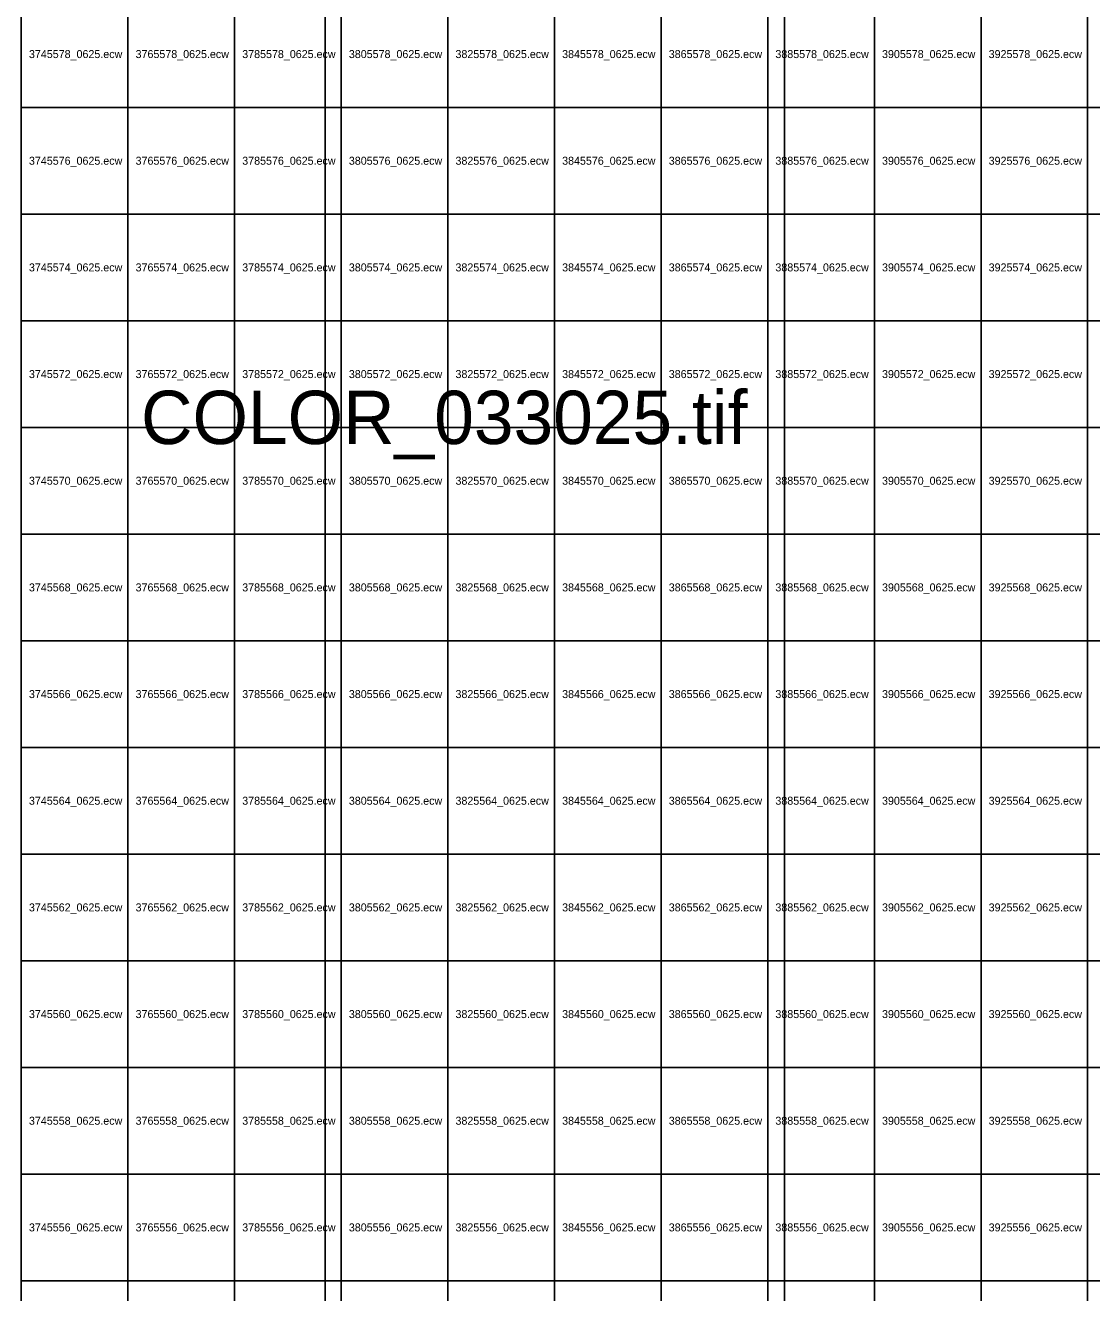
# Model space of a CAD drawing. Extents: x 107949 to 1196143, y 5299996 to 6786672.
# Drawn here: x 374078 to 394078, y 5555777 to 5579539 of the extents above; entities that cross this region are included whole.
import ezdxf

# ---------------------------------------------------------------- set-up
doc = ezdxf.new("R2010")
doc.units = 0
doc.layers.add('Raster_Image_Grids', color=7, linetype='Continuous')

msp = doc.modelspace()

# ---------------------------------------------------------------- linework, layer by layer
at = {"layer": 'Raster_Image_Grids'}
for points in [[(388315, 5687699), (153895, 5687699), (153895, 5462759), (388315, 5462759)], [(388315, 5687699), (153895, 5687699), (153895, 5462759), (388315, 5462759)], [(608844, 5679621), (379704, 5679621), (379704, 5460801), (608844, 5460801)], [(608844, 5679621), (379704, 5679621), (379704, 5460801), (608844, 5460801)], [(376002, 5580000), (374002, 5580000), (374002, 5578000), (376002, 5578000)], [(378002, 5580000), (376002, 5580000), (376002, 5578000), (378002, 5578000)], [(380002, 5580000), (378002, 5580000), (378002, 5578000), (380002, 5578000)], [(382002, 5580000), (380002, 5580000), (380002, 5578000), (382002, 5578000)], [(384002, 5580000), (382002, 5580000), (382002, 5578000), (384002, 5578000)], [(386002, 5580000), (384002, 5580000), (384002, 5578000), (386002, 5578000)], [(388002, 5580000), (386002, 5580000), (386002, 5578000), (388002, 5578000)], [(390002, 5580000), (388002, 5580000), (388002, 5578000), (390002, 5578000)], [(392002, 5580000), (390002, 5580000), (390002, 5578000), (392002, 5578000)], [(394002, 5580000), (392002, 5580000), (392002, 5578000), (394002, 5578000)], [(376002, 5578000), (374002, 5578000), (374002, 5576000), (376002, 5576000)], [(378002, 5578000), (376002, 5578000), (376002, 5576000), (378002, 5576000)], [(380002, 5578000), (378002, 5578000), (378002, 5576000), (380002, 5576000)], [(382002, 5578000), (380002, 5578000), (380002, 5576000), (382002, 5576000)], [(384002, 5578000), (382002, 5578000), (382002, 5576000), (384002, 5576000)], [(386002, 5578000), (384002, 5578000), (384002, 5576000), (386002, 5576000)], [(388002, 5578000), (386002, 5578000), (386002, 5576000), (388002, 5576000)], [(390002, 5578000), (388002, 5578000), (388002, 5576000), (390002, 5576000)], [(392002, 5578000), (390002, 5578000), (390002, 5576000), (392002, 5576000)], [(394002, 5578000), (392002, 5578000), (392002, 5576000), (394002, 5576000)], [(396002, 5578000), (394002, 5578000), (394002, 5576000), (396002, 5576000)], [(376002, 5576000), (374002, 5576000), (374002, 5574000), (376002, 5574000)], [(378002, 5576000), (376002, 5576000), (376002, 5574000), (378002, 5574000)], [(380002, 5576000), (378002, 5576000), (378002, 5574000), (380002, 5574000)], [(382002, 5576000), (380002, 5576000), (380002, 5574000), (382002, 5574000)], [(384002, 5576000), (382002, 5576000), (382002, 5574000), (384002, 5574000)], [(386002, 5576000), (384002, 5576000), (384002, 5574000), (386002, 5574000)], [(388002, 5576000), (386002, 5576000), (386002, 5574000), (388002, 5574000)], [(390002, 5576000), (388002, 5576000), (388002, 5574000), (390002, 5574000)], [(392002, 5576000), (390002, 5576000), (390002, 5574000), (392002, 5574000)], [(394002, 5576000), (392002, 5576000), (392002, 5574000), (394002, 5574000)], [(396002, 5576000), (394002, 5576000), (394002, 5574000), (396002, 5574000)], [(376002, 5574000), (374002, 5574000), (374002, 5572000), (376002, 5572000)], [(378002, 5574000), (376002, 5574000), (376002, 5572000), (378002, 5572000)], [(380002, 5574000), (378002, 5574000), (378002, 5572000), (380002, 5572000)], [(382002, 5574000), (380002, 5574000), (380002, 5572000), (382002, 5572000)], [(384002, 5574000), (382002, 5574000), (382002, 5572000), (384002, 5572000)], [(386002, 5574000), (384002, 5574000), (384002, 5572000), (386002, 5572000)], [(388002, 5574000), (386002, 5574000), (386002, 5572000), (388002, 5572000)], [(390002, 5574000), (388002, 5574000), (388002, 5572000), (390002, 5572000)], [(392002, 5574000), (390002, 5574000), (390002, 5572000), (392002, 5572000)], [(394002, 5574000), (392002, 5574000), (392002, 5572000), (394002, 5572000)], [(396002, 5574000), (394002, 5574000), (394002, 5572000), (396002, 5572000)], [(376002, 5572000), (374002, 5572000), (374002, 5570000), (376002, 5570000)], [(378002, 5572000), (376002, 5572000), (376002, 5570000), (378002, 5570000)], [(380002, 5572000), (378002, 5572000), (378002, 5570000), (380002, 5570000)], [(382002, 5572000), (380002, 5572000), (380002, 5570000), (382002, 5570000)], [(384002, 5572000), (382002, 5572000), (382002, 5570000), (384002, 5570000)], [(386002, 5572000), (384002, 5572000), (384002, 5570000), (386002, 5570000)], [(388002, 5572000), (386002, 5572000), (386002, 5570000), (388002, 5570000)], [(390002, 5572000), (388002, 5572000), (388002, 5570000), (390002, 5570000)], [(392002, 5572000), (390002, 5572000), (390002, 5570000), (392002, 5570000)], [(394002, 5572000), (392002, 5572000), (392002, 5570000), (394002, 5570000)], [(396002, 5572000), (394002, 5572000), (394002, 5570000), (396002, 5570000)], [(376002, 5570000), (374002, 5570000), (374002, 5568000), (376002, 5568000)], [(378002, 5570000), (376002, 5570000), (376002, 5568000), (378002, 5568000)], [(380002, 5570000), (378002, 5570000), (378002, 5568000), (380002, 5568000)], [(382002, 5570000), (380002, 5570000), (380002, 5568000), (382002, 5568000)], [(384002, 5570000), (382002, 5570000), (382002, 5568000), (384002, 5568000)], [(386002, 5570000), (384002, 5570000), (384002, 5568000), (386002, 5568000)], [(388002, 5570000), (386002, 5570000), (386002, 5568000), (388002, 5568000)], [(390002, 5570000), (388002, 5570000), (388002, 5568000), (390002, 5568000)], [(392002, 5570000), (390002, 5570000), (390002, 5568000), (392002, 5568000)], [(394002, 5570000), (392002, 5570000), (392002, 5568000), (394002, 5568000)], [(396002, 5570000), (394002, 5570000), (394002, 5568000), (396002, 5568000)], [(376002, 5568000), (374002, 5568000), (374002, 5566000), (376002, 5566000)], [(378002, 5568000), (376002, 5568000), (376002, 5566000), (378002, 5566000)], [(380002, 5568000), (378002, 5568000), (378002, 5566000), (380002, 5566000)], [(382002, 5568000), (380002, 5568000), (380002, 5566000), (382002, 5566000)], [(384002, 5568000), (382002, 5568000), (382002, 5566000), (384002, 5566000)], [(386002, 5568000), (384002, 5568000), (384002, 5566000), (386002, 5566000)], [(388002, 5568000), (386002, 5568000), (386002, 5566000), (388002, 5566000)], [(390002, 5568000), (388002, 5568000), (388002, 5566000), (390002, 5566000)], [(392002, 5568000), (390002, 5568000), (390002, 5566000), (392002, 5566000)], [(394002, 5568000), (392002, 5568000), (392002, 5566000), (394002, 5566000)], [(396002, 5568000), (394002, 5568000), (394002, 5566000), (396002, 5566000)], [(376002, 5566000), (374002, 5566000), (374002, 5564000), (376002, 5564000)], [(378002, 5566000), (376002, 5566000), (376002, 5564000), (378002, 5564000)], [(380002, 5566000), (378002, 5566000), (378002, 5564000), (380002, 5564000)], [(382002, 5566000), (380002, 5566000), (380002, 5564000), (382002, 5564000)], [(384002, 5566000), (382002, 5566000), (382002, 5564000), (384002, 5564000)], [(386002, 5566000), (384002, 5566000), (384002, 5564000), (386002, 5564000)], [(388002, 5566000), (386002, 5566000), (386002, 5564000), (388002, 5564000)], [(390002, 5566000), (388002, 5566000), (388002, 5564000), (390002, 5564000)], [(392002, 5566000), (390002, 5566000), (390002, 5564000), (392002, 5564000)], [(394002, 5566000), (392002, 5566000), (392002, 5564000), (394002, 5564000)], [(396002, 5566000), (394002, 5566000), (394002, 5564000), (396002, 5564000)], [(376002, 5564000), (374002, 5564000), (374002, 5562000), (376002, 5562000)], [(378002, 5564000), (376002, 5564000), (376002, 5562000), (378002, 5562000)], [(380002, 5564000), (378002, 5564000), (378002, 5562000), (380002, 5562000)], [(382002, 5564000), (380002, 5564000), (380002, 5562000), (382002, 5562000)], [(384002, 5564000), (382002, 5564000), (382002, 5562000), (384002, 5562000)], [(386002, 5564000), (384002, 5564000), (384002, 5562000), (386002, 5562000)], [(388002, 5564000), (386002, 5564000), (386002, 5562000), (388002, 5562000)], [(390002, 5564000), (388002, 5564000), (388002, 5562000), (390002, 5562000)], [(392002, 5564000), (390002, 5564000), (390002, 5562000), (392002, 5562000)], [(394002, 5564000), (392002, 5564000), (392002, 5562000), (394002, 5562000)], [(396002, 5564000), (394002, 5564000), (394002, 5562000), (396002, 5562000)], [(376002, 5562000), (374002, 5562000), (374002, 5560000), (376002, 5560000)], [(378002, 5562000), (376002, 5562000), (376002, 5560000), (378002, 5560000)], [(380002, 5562000), (378002, 5562000), (378002, 5560000), (380002, 5560000)], [(382002, 5562000), (380002, 5562000), (380002, 5560000), (382002, 5560000)], [(384002, 5562000), (382002, 5562000), (382002, 5560000), (384002, 5560000)], [(386002, 5562000), (384002, 5562000), (384002, 5560000), (386002, 5560000)], [(388002, 5562000), (386002, 5562000), (386002, 5560000), (388002, 5560000)], [(390002, 5562000), (388002, 5562000), (388002, 5560000), (390002, 5560000)], [(392002, 5562000), (390002, 5562000), (390002, 5560000), (392002, 5560000)], [(394002, 5562000), (392002, 5562000), (392002, 5560000), (394002, 5560000)], [(396002, 5562000), (394002, 5562000), (394002, 5560000), (396002, 5560000)], [(376002, 5560000), (374002, 5560000), (374002, 5558000), (376002, 5558000)], [(378002, 5560000), (376002, 5560000), (376002, 5558000), (378002, 5558000)], [(380002, 5560000), (378002, 5560000), (378002, 5558000), (380002, 5558000)], [(382002, 5560000), (380002, 5560000), (380002, 5558000), (382002, 5558000)], [(384002, 5560000), (382002, 5560000), (382002, 5558000), (384002, 5558000)], [(386002, 5560000), (384002, 5560000), (384002, 5558000), (386002, 5558000)], [(388002, 5560000), (386002, 5560000), (386002, 5558000), (388002, 5558000)], [(390002, 5560000), (388002, 5560000), (388002, 5558000), (390002, 5558000)], [(392002, 5560000), (390002, 5560000), (390002, 5558000), (392002, 5558000)], [(394002, 5560000), (392002, 5560000), (392002, 5558000), (394002, 5558000)], [(396002, 5560000), (394002, 5560000), (394002, 5558000), (396002, 5558000)], [(376002, 5558000), (374002, 5558000), (374002, 5556000), (376002, 5556000)], [(378002, 5558000), (376002, 5558000), (376002, 5556000), (378002, 5556000)], [(380002, 5558000), (378002, 5558000), (378002, 5556000), (380002, 5556000)], [(382002, 5558000), (380002, 5558000), (380002, 5556000), (382002, 5556000)], [(384002, 5558000), (382002, 5558000), (382002, 5556000), (384002, 5556000)], [(386002, 5558000), (384002, 5558000), (384002, 5556000), (386002, 5556000)], [(388002, 5558000), (386002, 5558000), (386002, 5556000), (388002, 5556000)], [(390002, 5558000), (388002, 5558000), (388002, 5556000), (390002, 5556000)], [(392002, 5558000), (390002, 5558000), (390002, 5556000), (392002, 5556000)], [(394002, 5558000), (392002, 5558000), (392002, 5556000), (394002, 5556000)], [(396002, 5558000), (394002, 5558000), (394002, 5556000), (396002, 5556000)], [(376002, 5556000), (374002, 5556000), (374002, 5554000), (376002, 5554000)], [(378002, 5556000), (376002, 5556000), (376002, 5554000), (378002, 5554000)], [(380002, 5556000), (378002, 5556000), (378002, 5554000), (380002, 5554000)], [(382002, 5556000), (380002, 5556000), (380002, 5554000), (382002, 5554000)], [(384002, 5556000), (382002, 5556000), (382002, 5554000), (384002, 5554000)], [(386002, 5556000), (384002, 5556000), (384002, 5554000), (386002, 5554000)], [(388002, 5556000), (386002, 5556000), (386002, 5554000), (388002, 5554000)], [(390002, 5556000), (388002, 5556000), (388002, 5554000), (390002, 5554000)], [(392002, 5556000), (390002, 5556000), (390002, 5554000), (392002, 5554000)], [(394002, 5556000), (392002, 5556000), (392002, 5554000), (394002, 5554000)], [(396002, 5556000), (394002, 5556000), (394002, 5554000), (396002, 5554000)]]:
    msp.add_lwpolyline(points, close=True, dxfattribs=at)

# ---------------------------------------------------------------- texts
for s, height, p in [('3745578_0625.ecw', 150, (374145.404, 5578925)), ('3765578_0625.ecw', 150, (376145.404, 5578925)), ('3785578_0625.ecw', 150, (378145.404, 5578925)), ('3805578_0625.ecw', 150, (380145.404, 5578925)), ('3825578_0625.ecw', 150, (382145.404, 5578925)), ('3845578_0625.ecw', 150, (384145.404, 5578925)), ('3865578_0625.ecw', 150, (386145.404, 5578925)), ('3885578_0625.ecw', 150, (388145.404, 5578925)), ('3905578_0625.ecw', 150, (390145.404, 5578925)), ('3925578_0625.ecw', 150, (392145.404, 5578925)), ('3745576_0625.ecw', 150, (374145.404, 5576925)), ('3765576_0625.ecw', 150, (376145.404, 5576925)), ('3785576_0625.ecw', 150, (378145.404, 5576925)), ('3805576_0625.ecw', 150, (380145.404, 5576925)), ('3825576_0625.ecw', 150, (382145.404, 5576925)), ('3845576_0625.ecw', 150, (384145.404, 5576925)), ('3865576_0625.ecw', 150, (386145.404, 5576925)), ('3885576_0625.ecw', 150, (388145.404, 5576925)), ('3905576_0625.ecw', 150, (390145.404, 5576925)), ('3925576_0625.ecw', 150, (392145.404, 5576925)), ('3745574_0625.ecw', 150, (374145.404, 5574925)), ('3765574_0625.ecw', 150, (376145.404, 5574925)), ('3785574_0625.ecw', 150, (378145.404, 5574925)), ('3805574_0625.ecw', 150, (380145.404, 5574925)), ('3825574_0625.ecw', 150, (382145.404, 5574925)), ('3845574_0625.ecw', 150, (384145.404, 5574925)), ('3865574_0625.ecw', 150, (386145.404, 5574925)), ('3885574_0625.ecw', 150, (388145.404, 5574925)), ('3905574_0625.ecw', 150, (390145.404, 5574925)), ('3925574_0625.ecw', 150, (392145.404, 5574925)), ('3745572_0625.ecw', 150, (374145.404, 5572925)), ('3765572_0625.ecw', 150, (376145.404, 5572925)), ('3785572_0625.ecw', 150, (378145.404, 5572925)), ('3805572_0625.ecw', 150, (380145.404, 5572925)), ('3825572_0625.ecw', 150, (382145.404, 5572925)), ('3845572_0625.ecw', 150, (384145.404, 5572925)), ('3865572_0625.ecw', 150, (386145.404, 5572925)), ('3885572_0625.ecw', 150, (388145.404, 5572925)), ('3905572_0625.ecw', 150, (390145.404, 5572925)), ('3925572_0625.ecw', 150, (392145.404, 5572925)), ('COLOR_033025.tif', 1000, (376247.481, 5571688)), ('3745570_0625.ecw', 150, (374145.404, 5570925)), ('3765570_0625.ecw', 150, (376145.404, 5570925)), ('3785570_0625.ecw', 150, (378145.404, 5570925)), ('3805570_0625.ecw', 150, (380145.404, 5570925)), ('3825570_0625.ecw', 150, (382145.404, 5570925)), ('3845570_0625.ecw', 150, (384145.404, 5570925)), ('3865570_0625.ecw', 150, (386145.404, 5570925)), ('3885570_0625.ecw', 150, (388145.404, 5570925)), ('3905570_0625.ecw', 150, (390145.404, 5570925)), ('3925570_0625.ecw', 150, (392145.404, 5570925)), ('3745568_0625.ecw', 150, (374145.404, 5568925)), ('3765568_0625.ecw', 150, (376145.404, 5568925)), ('3785568_0625.ecw', 150, (378145.404, 5568925)), ('3805568_0625.ecw', 150, (380145.404, 5568925)), ('3825568_0625.ecw', 150, (382145.404, 5568925)), ('3845568_0625.ecw', 150, (384145.404, 5568925)), ('3865568_0625.ecw', 150, (386145.404, 5568925)), ('3885568_0625.ecw', 150, (388145.404, 5568925)), ('3905568_0625.ecw', 150, (390145.404, 5568925)), ('3925568_0625.ecw', 150, (392145.404, 5568925)), ('3745566_0625.ecw', 150, (374145.404, 5566925)), ('3765566_0625.ecw', 150, (376145.404, 5566925)), ('3785566_0625.ecw', 150, (378145.404, 5566925)), ('3805566_0625.ecw', 150, (380145.404, 5566925)), ('3825566_0625.ecw', 150, (382145.404, 5566925)), ('3845566_0625.ecw', 150, (384145.404, 5566925)), ('3865566_0625.ecw', 150, (386145.404, 5566925)), ('3885566_0625.ecw', 150, (388145.404, 5566925)), ('3905566_0625.ecw', 150, (390145.404, 5566925)), ('3925566_0625.ecw', 150, (392145.404, 5566925)), ('3745564_0625.ecw', 150, (374145.404, 5564925)), ('3765564_0625.ecw', 150, (376145.404, 5564925)), ('3785564_0625.ecw', 150, (378145.404, 5564925)), ('3805564_0625.ecw', 150, (380145.404, 5564925)), ('3825564_0625.ecw', 150, (382145.404, 5564925)), ('3845564_0625.ecw', 150, (384145.404, 5564925)), ('3865564_0625.ecw', 150, (386145.404, 5564925)), ('3885564_0625.ecw', 150, (388145.404, 5564925)), ('3905564_0625.ecw', 150, (390145.404, 5564925)), ('3925564_0625.ecw', 150, (392145.404, 5564925)), ('3745562_0625.ecw', 150, (374145.404, 5562925)), ('3765562_0625.ecw', 150, (376145.404, 5562925)), ('3785562_0625.ecw', 150, (378145.404, 5562925)), ('3805562_0625.ecw', 150, (380145.404, 5562925)), ('3825562_0625.ecw', 150, (382145.404, 5562925)), ('3845562_0625.ecw', 150, (384145.404, 5562925)), ('3865562_0625.ecw', 150, (386145.404, 5562925)), ('3885562_0625.ecw', 150, (388145.404, 5562925)), ('3905562_0625.ecw', 150, (390145.404, 5562925)), ('3925562_0625.ecw', 150, (392145.404, 5562925)), ('3745560_0625.ecw', 150, (374145.404, 5560925)), ('3765560_0625.ecw', 150, (376145.404, 5560925)), ('3785560_0625.ecw', 150, (378145.404, 5560925)), ('3805560_0625.ecw', 150, (380145.404, 5560925)), ('3825560_0625.ecw', 150, (382145.404, 5560925)), ('3845560_0625.ecw', 150, (384145.404, 5560925)), ('3865560_0625.ecw', 150, (386145.404, 5560925)), ('3885560_0625.ecw', 150, (388145.404, 5560925)), ('3905560_0625.ecw', 150, (390145.404, 5560925)), ('3925560_0625.ecw', 150, (392145.404, 5560925)), ('3745558_0625.ecw', 150, (374145.404, 5558925)), ('3765558_0625.ecw', 150, (376145.404, 5558925)), ('3785558_0625.ecw', 150, (378145.404, 5558925)), ('3805558_0625.ecw', 150, (380145.404, 5558925)), ('3825558_0625.ecw', 150, (382145.404, 5558925)), ('3845558_0625.ecw', 150, (384145.404, 5558925)), ('3865558_0625.ecw', 150, (386145.404, 5558925)), ('3885558_0625.ecw', 150, (388145.404, 5558925)), ('3905558_0625.ecw', 150, (390145.404, 5558925)), ('3925558_0625.ecw', 150, (392145.404, 5558925)), ('3745556_0625.ecw', 150, (374145.404, 5556925)), ('3765556_0625.ecw', 150, (376145.404, 5556925)), ('3785556_0625.ecw', 150, (378145.404, 5556925)), ('3805556_0625.ecw', 150, (380145.404, 5556925)), ('3825556_0625.ecw', 150, (382145.404, 5556925)), ('3845556_0625.ecw', 150, (384145.404, 5556925)), ('3865556_0625.ecw', 150, (386145.404, 5556925)), ('3885556_0625.ecw', 150, (388145.404, 5556925)), ('3905556_0625.ecw', 150, (390145.404, 5556925)), ('3925556_0625.ecw', 150, (392145.404, 5556925))]:
    msp.add_text(s, height=height, dxfattribs=at).set_placement(p)

doc.saveas('drawing.dxf')
